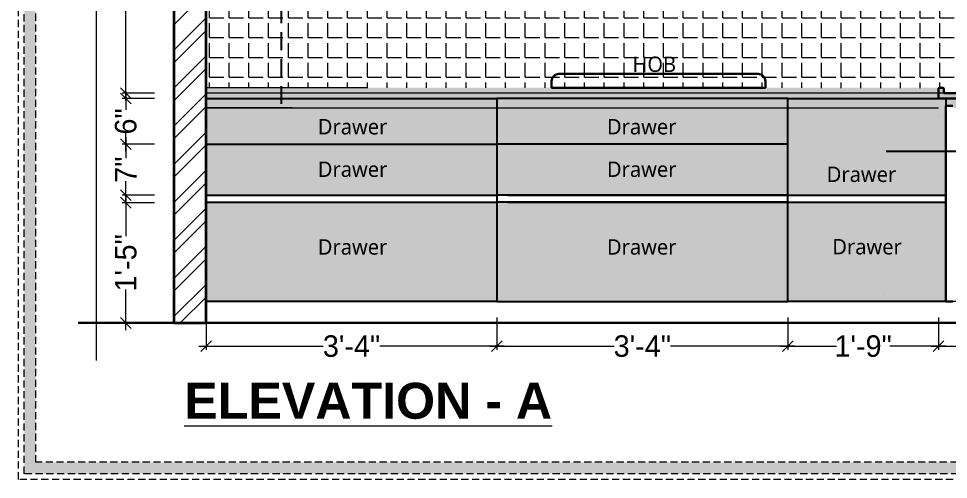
# Model space of a CAD drawing. Header units: millimetres. Extents: x 56222 to 3066687, y -650199 to -121287.
# Drawn here: x 140391.2 to 140520.7, y -184240 to -184175.8 of the extents above; entities that cross this region are included whole.
import ezdxf
from ezdxf import colors
from ezdxf.entities.mleader import LeaderData, LeaderLine
from ezdxf.math import Vec2, Vec3

# ---------------------------------------------------------------- set-up
doc = ezdxf.new("R2010")
doc.units = ezdxf.units.MM
doc.header["$MEASUREMENT"] = 0
doc.header["$PDMODE"] = 35
for name, pattern in [('DASHED', [0.75, 0.5, -0.25]), ('DASHED2', [0.375, 0.25, -0.125]), ('DASHEDX2', [1.5, 1, -0.5])]:
    doc.linetypes.add(name, pattern=pattern)
doc.layers.get('Defpoints').update_dxf_attribs({"color": 220})
doc.layers.add('AR HATCH-7', color=7, linetype='Continuous')
for name, color, linetype, lineweight in [('DIM.', 250, 'Continuous', 13), ('Dimension', 10, 'DASHEDX2', 20), ('ELEVATION', 250, 'Continuous', 9), ('FIRST FLOOR ( DW_RAIL )', 7, 'Continuous', 9), ('FURNITURE', 32, 'Continuous', 9), ('furniture dimensions', 1, 'DASHED', 0), ('SECTION ( SLAB PLine )', 104, 'Continuous', 30), ('Text', 7, 'Continuous', 15), ('wall', 7, 'Continuous', 30)]:
    doc.layers.add(name, color=color, linetype=linetype, lineweight=lineweight)
doc.layers.add('hatch', color=250, linetype='Continuous', lineweight=9, transparency=0.5)
doc.styles.add('century g', font='GOTHIC.TTF')
doc.styles.get("Standard").update_dxf_attribs({"font": 'arial.ttf', "height": 6})
doc.styles.add('style4', font='ARIALN.TTF')
doc.dimstyles.new('Archana', dxfattribs={"dimtxt": 2, "dimasz": 0.75, "dimexe": 0.5, "dimexo": 0.5, "dimgap": 0, "dimtad": 0, "dimzin": 0, "dimdsep": 46, "dimlunit": 4, "dimtxsty": 'century g', "dimblk": 'OBLIQUE', "dimcen": 0, "dimdle": 1, "dimclrd": 256, "dimclre": 256, "dimclrt": 256, "dimadec": 0, "dimazin": 0, "dimtfac": 1, "dimtofl": 0, "dimtmove": 1, "dimatfit": 3, "dimfxl": 1, "dimfxlon": 1, "dimtolj": 1, "dimtzin": 0, "dimlwd": -1, "dimlwe": -1, "dimarcsym": 0})

# ---------------------------------------------------------------- blocks, each defined once
blk = doc.blocks.new('_Oblique')
at = {"layer": 'wall', "color": 0, "lineweight": -2}
blk.add_line((-0.5, -0.5), (0.5, 0.5), dxfattribs=at)
blk = doc.blocks.new('*D387')
at = {"layer": 'Defpoints', "color": 0, "linetype": 'Continuous', "lineweight": 30, "transparency": 16777216}
for p in [(140417.3, -184215.24), (140457.8, -184215.24), (140457.8, -184221.48)]:
    blk.add_point(p, dxfattribs=at)
at = {"layer": 'furniture dimensions', "color": 5, "linetype": 'ByBlock', "transparency": 16777216}
blk.add_line((140417.3, -184217.48), (140417.3, -184221.98), dxfattribs=at)
at = {"layer": 'furniture dimensions', "color": 5, "linetype": 'Continuous', "transparency": 16777216}
for p, q in [((140457.8, -184217.48), (140457.8, -184221.98)), ((140416.3, -184221.48), (140433.61, -184221.48)), ((140458.8, -184221.48), (140441.49, -184221.48))]:
    blk.add_line(p, q, dxfattribs=at)
at = {"layer": 'furniture dimensions', "color": 5, "linetype": 'Continuous', "transparency": 16777216, "xscale": 1.5, "yscale": 1.5, "zscale": 1.5, "rotation": 180}
blk.add_blockref('_Oblique', (140417.3, -184221.48), dxfattribs=at)
at = {"layer": 'furniture dimensions', "color": 5, "linetype": 'Continuous', "transparency": 16777216, "xscale": 1.5, "yscale": 1.5, "zscale": 1.5}
blk.add_blockref('_Oblique', (140457.8, -184221.48), dxfattribs=at)
at = {"layer": 'furniture dimensions', "linetype": 'Continuous', "lineweight": 0, "transparency": 16777216, "insert": (140437.55, -184221.48), "char_height": 3, "attachment_point": 5, "style": 'century g'}
blk.add_mtext('\\A1;3\'-4"', dxfattribs=at)
blk = doc.blocks.new('*D388')
at = {"layer": 'Defpoints', "color": 0, "linetype": 'Continuous', "lineweight": 30, "transparency": 16777216}
for p in [(140457.8, -184215.24), (140498.3, -184215.24), (140498.3, -184221.48)]:
    blk.add_point(p, dxfattribs=at)
at = {"layer": 'furniture dimensions', "color": 5, "linetype": 'ByBlock', "transparency": 16777216}
blk.add_line((140457.8, -184217.48), (140457.8, -184221.98), dxfattribs=at)
at = {"layer": 'furniture dimensions', "color": 5, "linetype": 'Continuous', "transparency": 16777216}
for p, q in [((140498.3, -184217.48), (140498.3, -184221.98)), ((140456.8, -184221.48), (140474.11, -184221.48)), ((140499.3, -184221.48), (140481.99, -184221.48))]:
    blk.add_line(p, q, dxfattribs=at)
at = {"layer": 'furniture dimensions', "color": 5, "linetype": 'Continuous', "transparency": 16777216, "xscale": 1.5, "yscale": 1.5, "zscale": 1.5, "rotation": 180}
blk.add_blockref('_Oblique', (140457.8, -184221.48), dxfattribs=at)
at = {"layer": 'furniture dimensions', "color": 5, "linetype": 'Continuous', "transparency": 16777216, "xscale": 1.5, "yscale": 1.5, "zscale": 1.5}
blk.add_blockref('_Oblique', (140498.3, -184221.48), dxfattribs=at)
at = {"layer": 'furniture dimensions', "linetype": 'Continuous', "lineweight": 0, "transparency": 16777216, "insert": (140478.05, -184221.48), "char_height": 3, "attachment_point": 5, "style": 'century g'}
blk.add_mtext('\\A1;3\'-4"', dxfattribs=at)
blk = doc.blocks.new('*D389')
at = {"layer": 'Defpoints', "color": 0, "linetype": 'Continuous', "lineweight": 30, "transparency": 16777216}
for p in [(140498.3, -184215.24), (140519.3, -184215.24), (140519.3, -184221.48)]:
    blk.add_point(p, dxfattribs=at)
at = {"layer": 'furniture dimensions', "color": 5, "linetype": 'ByBlock', "transparency": 16777216}
blk.add_line((140498.3, -184217.48), (140498.3, -184221.98), dxfattribs=at)
at = {"layer": 'furniture dimensions', "color": 5, "linetype": 'Continuous', "transparency": 16777216}
for p, q in [((140519.3, -184217.48), (140519.3, -184221.98)), ((140497.3, -184221.48), (140505.08, -184221.48)), ((140520.3, -184221.48), (140512.52, -184221.48))]:
    blk.add_line(p, q, dxfattribs=at)
at = {"layer": 'furniture dimensions', "color": 5, "linetype": 'Continuous', "transparency": 16777216, "xscale": 1.5, "yscale": 1.5, "zscale": 1.5, "rotation": 180}
blk.add_blockref('_Oblique', (140498.3, -184221.48), dxfattribs=at)
at = {"layer": 'furniture dimensions', "color": 5, "linetype": 'Continuous', "transparency": 16777216, "xscale": 1.5, "yscale": 1.5, "zscale": 1.5}
blk.add_blockref('_Oblique', (140519.3, -184221.48), dxfattribs=at)
at = {"layer": 'furniture dimensions', "linetype": 'Continuous', "lineweight": 0, "transparency": 16777216, "insert": (140508.8, -184221.48), "char_height": 3, "attachment_point": 5, "style": 'century g'}
blk.add_mtext('\\A1;1\'-9"', dxfattribs=at)
blk = doc.blocks.new('*D390')
at = {"layer": 'Defpoints', "color": 0, "linetype": 'Continuous', "lineweight": 30, "transparency": 16777216}
for p in [(140519.3, -184215.24), (140546.3, -184218.24), (140546.3, -184221.48)]:
    blk.add_point(p, dxfattribs=at)
at = {"layer": 'furniture dimensions', "color": 5, "linetype": 'ByBlock', "transparency": 16777216}
blk.add_line((140519.3, -184217.48), (140519.3, -184221.98), dxfattribs=at)
at = {"layer": 'furniture dimensions', "color": 5, "linetype": 'Continuous', "transparency": 16777216}
for p, q in [((140546.3, -184218.74), (140546.3, -184221.98)), ((140518.3, -184221.48), (140528.85, -184221.48)), ((140547.3, -184221.48), (140536.76, -184221.48))]:
    blk.add_line(p, q, dxfattribs=at)
at = {"layer": 'furniture dimensions', "color": 5, "linetype": 'Continuous', "transparency": 16777216, "xscale": 1.5, "yscale": 1.5, "zscale": 1.5, "rotation": 180}
blk.add_blockref('_Oblique', (140519.3, -184221.48), dxfattribs=at)
at = {"layer": 'furniture dimensions', "color": 5, "linetype": 'Continuous', "transparency": 16777216, "xscale": 1.5, "yscale": 1.5, "zscale": 1.5}
blk.add_blockref('_Oblique', (140546.3, -184221.48), dxfattribs=at)
at = {"layer": 'furniture dimensions', "linetype": 'Continuous', "lineweight": 0, "transparency": 16777216, "insert": (140532.8, -184221.48), "char_height": 3, "attachment_point": 5, "style": 'century g'}
blk.add_mtext('\\A1;2\'-3"', dxfattribs=at)
blk = doc.blocks.new('*D391')
at = {"layer": 'Defpoints', "color": 0, "linetype": 'Continuous', "lineweight": 30, "transparency": 16777216}
for p in [(140406.11, -184201.49), (140417.3, -184201.49), (140409.88, -184218.24)]:
    blk.add_point(p, dxfattribs=at)
at = {"layer": 'furniture dimensions', "color": 5, "linetype": 'Continuous', "transparency": 16777216}
for p, q in [((140406.11, -184200.49), (140406.11, -184206.15)), ((140410.11, -184201.49), (140405.61, -184201.49)), ((140406.11, -184219.24), (140406.11, -184213.59))]:
    blk.add_line(p, q, dxfattribs=at)
at = {"layer": 'furniture dimensions', "color": 5, "linetype": 'ByBlock', "transparency": 16777216}
blk.add_line((140409.38, -184218.24), (140405.61, -184218.24), dxfattribs=at)
at = {"layer": 'furniture dimensions', "color": 5, "linetype": 'Continuous', "transparency": 16777216, "xscale": 1.5, "yscale": 1.5, "zscale": 1.5}
for p, rotation in [((140406.11, -184201.49), 90), ((140406.11, -184218.24), 270)]:
    blk.add_blockref('_Oblique', p, dxfattribs=dict(at, rotation=rotation))
at = {"layer": 'furniture dimensions', "linetype": 'Continuous', "lineweight": 0, "transparency": 16777216, "insert": (140406.11, -184209.87), "char_height": 3, "attachment_point": 5, "rotation": 90, "style": 'century g'}
blk.add_mtext('\\A1;1\'-5"', dxfattribs=at)
blk = doc.blocks.new('*D392')
at = {"layer": 'Defpoints', "color": 0, "linetype": 'Continuous', "lineweight": 30, "transparency": 16777216}
for p in [(140406.11, -184154.24), (140414.38, -184154.24), (140417.3, -184186.24)]:
    blk.add_point(p, dxfattribs=at)
at = {"layer": 'furniture dimensions', "color": 5, "linetype": 'Continuous', "transparency": 16777216}
for p, q in [((140410.11, -184154.24), (140405.61, -184154.24)), ((140406.11, -184153.24), (140406.11, -184166.29)), ((140406.11, -184187.24), (140406.11, -184174.2))]:
    blk.add_line(p, q, dxfattribs=at)
at = {"layer": 'furniture dimensions', "color": 5, "linetype": 'ByBlock', "transparency": 16777216}
blk.add_line((140410.11, -184186.24), (140405.61, -184186.24), dxfattribs=at)
at = {"layer": 'furniture dimensions', "color": 5, "linetype": 'Continuous', "transparency": 16777216, "xscale": 1.5, "yscale": 1.5, "zscale": 1.5}
for p, rotation in [((140406.11, -184154.24), 90), ((140406.11, -184186.24), 270)]:
    blk.add_blockref('_Oblique', p, dxfattribs=dict(at, rotation=rotation))
at = {"layer": 'furniture dimensions', "linetype": 'Continuous', "lineweight": 0, "transparency": 16777216, "insert": (140406.11, -184170.24), "char_height": 3, "attachment_point": 5, "rotation": 90, "style": 'century g'}
blk.add_mtext('\\A1;2\'-8"', dxfattribs=at)
blk = doc.blocks.new('*D449')
at = {"layer": 'Defpoints', "color": 0, "linetype": 'Continuous', "lineweight": 30, "transparency": 16777216}
for p in [(140406.11, -184193.35), (140417.3, -184193.35), (140417.3, -184200.43)]:
    blk.add_point(p, dxfattribs=at)
at = {"layer": 'furniture dimensions', "color": 5, "linetype": 'Continuous', "transparency": 16777216}
for p, q in [((140406.11, -184192.35), (140406.11, -184195.29)), ((140410.11, -184193.35), (140405.61, -184193.35)), ((140406.11, -184201.43), (140406.11, -184198.5))]:
    blk.add_line(p, q, dxfattribs=at)
at = {"layer": 'furniture dimensions', "color": 5, "linetype": 'ByBlock', "transparency": 16777216}
blk.add_line((140410.11, -184200.43), (140405.61, -184200.43), dxfattribs=at)
at = {"layer": 'furniture dimensions', "color": 5, "linetype": 'Continuous', "transparency": 16777216, "xscale": 1.5, "yscale": 1.5, "zscale": 1.5}
for p, rotation in [((140406.11, -184193.35), 90), ((140406.11, -184200.43), 270)]:
    blk.add_blockref('_Oblique', p, dxfattribs=dict(at, rotation=rotation))
at = {"layer": 'furniture dimensions', "linetype": 'Continuous', "lineweight": 0, "transparency": 16777216, "insert": (140406.11, -184196.89), "char_height": 3, "attachment_point": 5, "rotation": 90, "style": 'century g'}
blk.add_mtext('\\A1;7"', dxfattribs=at)
blk = doc.blocks.new('*D450')
at = {"layer": 'Defpoints', "color": 0, "linetype": 'Continuous', "lineweight": 30, "transparency": 16777216}
for p in [(140406.11, -184186.99), (140417.3, -184186.99), (140417.3, -184193.35)]:
    blk.add_point(p, dxfattribs=at)
at = {"layer": 'furniture dimensions', "color": 5, "linetype": 'Continuous', "transparency": 16777216}
for p, q in [((140406.11, -184185.99), (140406.11, -184188.56)), ((140410.11, -184186.99), (140405.61, -184186.99)), ((140406.11, -184194.35), (140406.11, -184191.79))]:
    blk.add_line(p, q, dxfattribs=at)
at = {"layer": 'furniture dimensions', "color": 5, "linetype": 'ByBlock', "transparency": 16777216}
blk.add_line((140410.11, -184193.35), (140405.61, -184193.35), dxfattribs=at)
at = {"layer": 'furniture dimensions', "color": 5, "linetype": 'Continuous', "transparency": 16777216, "xscale": 1.5, "yscale": 1.5, "zscale": 1.5}
for p, rotation in [((140406.11, -184186.99), 90), ((140406.11, -184193.35), 270)]:
    blk.add_blockref('_Oblique', p, dxfattribs=dict(at, rotation=rotation))
at = {"layer": 'furniture dimensions', "linetype": 'Continuous', "lineweight": 0, "transparency": 16777216, "insert": (140406.11, -184190.17), "char_height": 3, "attachment_point": 5, "rotation": 90, "style": 'century g'}
blk.add_mtext('\\A1;6"', dxfattribs=at)

msp = doc.modelspace()

# ---------------------------------------------------------------- hatches: boundary and pattern name
at = {"layer": 'AR HATCH-7', "lineweight": 18, "true_color": 0x939598, "transparency": 33554687}
h = msp.add_hatch(dxfattribs=at)
h.set_pattern_fill('ANSI32', color=252, scale=10)
h.set_pattern_definition([(45, (1929.608, 0), (-2.65165043, 2.65165043), []), (45, (1931.3758, 0), (-2.65165043, 2.65165043), [])])
h.paths.add_polyline_path([(140417.3, -184154.242), (140412.8, -184154.242), (140412.8, -184218.242), (140417.3, -184218.242)])
at = {"layer": 'Dimension', "true_color": 0xd39e00}
h = msp.add_hatch(color=42, dxfattribs=at)
h.paths.add_polyline_path([(140391.975, -184239.237), (140618.043, -184239.237), (140618.043, -184080.113), (140391.975, -184080.113)])
h.paths.add_polyline_path([(140393.561, -184237.651), (140616.457, -184237.651), (140616.457, -184081.7), (140393.561, -184081.7)], flags=16)
at = {"layer": 'FURNITURE', "lineweight": 18, "true_color": 0xc7c8ca, "transparency": 33554687}
h = msp.add_hatch(dxfattribs=at)
h.set_pattern_fill('ANGLE', color=9, scale=10)
h.set_pattern_definition([(0, (0, 0), (0, 2.75), [2, -0.75]), (90, (0, 0), (-2.75, 2e-16), [2, -0.75])])
h.paths.add_polyline_path([(140546.3, -184169.611), (140521.387, -184169.611), (140517.8, -184167.909), (140517.8, -184174.242), (140445.8, -184174.242), (140445.8, -184160.242), (140433.896, -184160.242), (140427.8, -184160.242), (140427.8, -184185.508), (140457.8, -184185.48), (140457.8, -184185.48), (140498.3, -184185.507), (140520.015, -184185.553), (140546.3, -184186.237)])
h.paths.add_polyline_path([(140546.3, -184160.242), (140540.301, -184160.242), (140540.301, -184169.611), (140546.3, -184169.611)])
h.paths.add_polyline_path([(140540.301, -184160.242), (140529.757, -184160.242), (140517.8, -184160.242), (140517.8, -184167.909), (140521.387, -184169.611), (140540.301, -184169.611)], flags=17)
h.paths.add_polyline_path([(140427.8, -184160.242), (140417.3, -184160.242), (140417.3, -184185.492), (140427.8, -184185.492)])
at = {"layer": 'FURNITURE', "lineweight": 0, "true_color": 0x636466, "transparency": 33554687}
h = msp.add_hatch(color=251, dxfattribs=at)
h.dxf.hatch_style = 1
h.paths.add_polyline_path([(140520.023, -184185.492), (140520.023, -184185.492), (140520.023, -184186.242), (140520.023, -184186.242)])
h.paths.add_polyline_path([(140520.023, -184185.492), (140417.301, -184185.492), (140417.301, -184186.242), (140520.023, -184186.242)])
at = {"layer": 'FURNITURE', "lineweight": 0, "true_color": 0x939598, "transparency": 33554687}
h = msp.add_hatch(color=252, dxfattribs=at)
h.dxf.hatch_style = 1
h.paths.add_polyline_path([(140546.301, -184186.242), (140521.052, -184186.242), (140521.052, -184186.991), (140546.301, -184186.991)])
h.paths.add_polyline_path([(140521.052, -184186.242), (140417.301, -184186.242), (140417.301, -184186.991), (140521.052, -184186.991)])
at = {"layer": 'FURNITURE', "lineweight": 0, "true_color": 0x000000, "transparency": 33554687}
h = msp.add_hatch(color=18, dxfattribs=at)
h.dxf.hatch_style = 1
edge = h.paths.add_edge_path()
edge.add_line((140522.052, -184186.991), (140522.052, -184186.99))
edge.add_line((140522.052, -184186.99), (140417.301, -184186.991))
edge.add_line((140417.301, -184186.991), (140417.301, -184188.279))
edge.add_line((140417.301, -184188.279), (140520.302, -184188.278))
edge.add_line((140520.302, -184188.278), (140520.302, -184187.991))
edge.add_line((140520.302, -184187.991), (140521.301, -184187.991))
edge.add_line((140521.301, -184187.991), (140521.301, -184188.278))
edge.add_line((140521.301, -184188.278), (140521.921, -184188.278))
edge.add_arc((140521.852, -184188.091), 0.2, 290.20201, 360)
edge.add_line((140522.052, -184188.091), (140522.052, -184186.991))
at = {"layer": 'FURNITURE', "lineweight": 30, "true_color": 0xc8a668, "transparency": 33554559}
h = msp.add_hatch(color=43, dxfattribs=at)
h.dxf.hatch_style = 1
h.paths.add_polyline_path([(140498.3, -184201.43), (140498.3, -184215.239), (140519.303, -184215.238), (140520.301, -184215.239), (140520.301, -184214.242), (140520.301, -184201.43)])
h.paths.add_polyline_path([(140520.301, -184186.992), (140520.023, -184186.992), (140519.301, -184186.992), (140498.3, -184186.991), (140498.3, -184200.43), (140520.301, -184200.43)])
h = msp.add_hatch(color=43, dxfattribs=at)
h.dxf.hatch_style = 1
h.paths.add_polyline_path([(140457.8, -184201.43), (140417.301, -184201.43), (140417.301, -184215.24), (140457.8, -184215.24)])
h.paths.add_polyline_path([(140457.8, -184193.355), (140417.301, -184193.355), (140417.301, -184200.43), (140457.8, -184200.43)])
h.paths.add_polyline_path([(140457.8, -184188.279), (140417.301, -184188.279), (140417.301, -184193.355), (140457.8, -184193.355)])
h.paths.add_polyline_path([(140498.3, -184188.279), (140457.8, -184188.279), (140457.8, -184193.355), (140498.3, -184193.355)])
h.paths.add_polyline_path([(140498.3, -184193.355), (140457.8, -184193.355), (140457.8, -184200.43), (140498.3, -184200.43)])
h = msp.add_hatch(color=43, dxfattribs=at)
h.dxf.hatch_style = 1
h.paths.add_polyline_path([(140498.298, -184201.427), (140457.798, -184201.427), (140457.798, -184215.239), (140498.298, -184215.239)])

# ---------------------------------------------------------------- linework, layer by layer
at = {"layer": 'Dimension', "color": 42, "true_color": 0xd39e00, "elevation": 0.119}
for points in [[(140391.181, -184079.32), (140618.837, -184079.32), (140618.837, -184240.031), (140391.181, -184240.031)], [(140391.975, -184080.113), (140618.043, -184080.113), (140618.043, -184239.237), (140391.975, -184239.237)], [(140393.561, -184081.7), (140616.457, -184081.7), (140616.457, -184237.651), (140393.561, -184237.651)]]:
    msp.add_lwpolyline(points, close=True, dxfattribs=at)
at = {"layer": 'ELEVATION', "lineweight": 30}
msp.add_lwpolyline([(140465.411, -184185.492), (140465.411, -184184.555, -0.4142136), (140466.411, -184183.555), (140494.19, -184183.555, -0.4142136), (140495.19, -184184.555), (140495.19, -184185.492)], format="xyb", close=True, dxfattribs=at)
at = {"layer": 'FIRST FLOOR ( DW_RAIL )', "lineweight": 0}
msp.add_line((140522.293, -184215.242), (140519.301, -184215.242), dxfattribs=at)
at = {"layer": 'FURNITURE', "color": 9, "linetype": 'DASHED2', "lineweight": 25, "ltscale": 10, "true_color": 0xc7c8ca}
msp.add_line((140427.8, -184187.741), (140427.8, -184091.242), dxfattribs=at)
at = {"layer": 'FURNITURE', "lineweight": 0}
for p, q in [((140439.801, -184185.492), (140417.301, -184185.492)), ((140546.301, -184186.242), (140417.301, -184186.242)), ((140519.301, -184186.242), (140519.301, -184186.242)), ((140417.301, -184188.279), (140417.301, -184186.991)), ((140417.301, -184215.242), (140417.301, -184187.741)), ((140429.304, -184188.278), (140417.301, -184188.279)), ((140417.301, -184188.279), (140519.301, -184188.279)), ((140519.301, -184189.279), (140519.301, -184189.279)), ((140417.301, -184215.242), (140520.302, -184215.242)), ((140511.611, -184214.242), (140511.613, -184214.242))]:
    msp.add_line(p, q, dxfattribs=at)
at = {"layer": 'FURNITURE', "lineweight": 30, "ltscale": 0.4}
for p, q in [((140519.923, -184185.492), (140519.4, -184185.492)), ((140520.023, -184186.242), (140546.3, -184186.233)), ((140520.023, -184186.992), (140546.301, -184186.991)), ((140520.301, -184215.242), (140520.302, -184187.992)), ((140521.301, -184187.992), (140520.301, -184187.992)), ((140520.301, -184215.242), (140521.301, -184215.242))]:
    msp.add_line(p, q, dxfattribs=at)
at = {"layer": 'FURNITURE', "color": 0, "lineweight": 0}
msp.add_line((140417.301, -184186.991), (140546.301, -184186.991), dxfattribs=at)
at = {"layer": 'FURNITURE', "lineweight": -3}
for p in [(140417.301, -184193.355), (140498.3, -184193.355)]:
    msp.add_line(p, (140457.8, -184193.355), dxfattribs=at)
at = {"layer": 'FURNITURE', "lineweight": 25}
for p, q in [((140417.301, -184200.43), (140457.8, -184200.43)), ((140498.3, -184200.43), (140457.8, -184200.43)), ((140459.301, -184200.43), (140520.301, -184200.43)), ((140417.301, -184201.43), (140457.8, -184201.43)), ((140498.3, -184201.43), (140457.8, -184201.43)), ((140459.301, -184201.43), (140520.301, -184201.43))]:
    msp.add_line(p, q, dxfattribs=at)
at = {"layer": 'FURNITURE', "lineweight": 30, "ltscale": 0.4}
msp.add_lwpolyline([(140520.023, -184186.242), (140520.023, -184185.592, 0.4142136), (140519.923, -184185.492), (140519.401, -184185.492, 0.4142136), (140519.301, -184185.592), (140519.301, -184186.992), (140520.023, -184186.992)], format="xyb", dxfattribs=at)
at = {"layer": 'FURNITURE', "lineweight": 25}
for points in [[(140417.301, -184186.991), (140457.8, -184186.991), (140457.8, -184215.24), (140417.301, -184215.24)], [(140498.3, -184186.991), (140457.8, -184186.991), (140457.8, -184215.24), (140498.3, -184215.24)], [(140498.3, -184186.991), (140520.301, -184186.991), (140520.301, -184215.242), (140498.3, -184215.242)]]:
    msp.add_lwpolyline(points, close=True, dxfattribs=at)
at = {"layer": 'FURNITURE', "lineweight": 30, "ltscale": 0.4}
msp.add_lwpolyline([(140520.301, -184214.242), (140520.301, -184214.242), (140520.301, -184215.242)], dxfattribs=at)
at = {"layer": 'furniture dimensions', "lineweight": 0}
for p, q in [((140429.3, -184215.242), (140457.8, -184215.24)), ((140459.301, -184215.24), (140519.303, -184215.238))]:
    msp.add_line(p, q, dxfattribs=at)
at = {"layer": 'hatch', "lineweight": 35, "transparency": 33554687}
msp.add_lwpolyline([(140412.8, -184154.242), (140412.8, -184218.242), (140417.3, -184218.242), (140417.3, -184154.242)], dxfattribs=at)
at = {"layer": 'SECTION ( SLAB PLine )', "color": 1}
msp.add_line((140558.82, -184218.242), (140399.479, -184218.242), dxfattribs=at)
at = {"layer": 'Text', "color": 251, "linetype": 'Continuous', "lineweight": 0, "true_color": 0x636466}
msp.add_lwpolyline([(140401.998, -184083.295), (140401.998, -184152.48), (140400.737, -184153.261), (140403.171, -184153.511), (140401.998, -184154.348), (140401.998, -184223.477)], dxfattribs=at)

# ---------------------------------------------------------------- texts
at = {"layer": 'DIM.', "color": 1, "insert": (140414.263, -184226.577), "char_height": 5, "attachment_point": 1}
msp.add_mtext_dynamic_manual_height_columns('{\\fArial|b1|i0|c0|p34;\\LELEVATION - A}', width=111.55884, gutter_width=1, heights=[0], dxfattribs=at)
at = {"layer": 'Text', "ltscale": 20, "char_height": 2.14365, "width": 39.27782, "attachment_point": 1}
for s, insert in [('{\\fMalgun Gothic|b0|i0|c0|p34;\\C1;HOB}', (140476.681, -184181.137)), ('{\\fMalgun Gothic|b0|i0|c0|p34;\\C1;Drawer}', (140432.857, -184189.836)), ('{\\fMalgun Gothic|b0|i0|c0|p34;\\C1;Drawer}', (140473.128, -184189.836)), ('{\\fMalgun Gothic|b0|i0|c0|p34;\\C1;Drawer}', (140432.857, -184195.76)), ('{\\fMalgun Gothic|b0|i0|c0|p34;\\C1;Drawer}', (140473.128, -184195.76)), ('{\\fMalgun Gothic|b0|i0|c0|p34;\\C1;Drawer}', (140503.733, -184196.465)), ('{\\fMalgun Gothic|b0|i0|c0|p34;\\C1;Drawer}', (140432.857, -184206.584)), ('{\\fMalgun Gothic|b0|i0|c0|p34;\\C1;Drawer}', (140473.128, -184206.584)), ('{\\fMalgun Gothic|b0|i0|c0|p34;\\C1;Drawer}', (140504.51, -184206.553))]:
    msp.add_mtext(s, dxfattribs=dict(at, insert=insert))

# ---------------------------------------------------------------- dimensions: what is measured, and where the dimension line sits
at = {"layer": 'furniture dimensions', "color": 5, "linetype": 'Continuous', "lineweight": 0}
for base, p1, p2, picture, middle in [((140406.115, -184154.242), (140417.301, -184186.242), (140414.378, -184154.242), '*D392', (140406.115, -184170.242)), ((140406.115, -184186.991), (140417.3, -184193.355), (140417.301, -184186.991), '*D450', (140406.115, -184190.173)), ((140406.115, -184193.355), (140417.301, -184200.43), (140417.3, -184193.355), '*D449', (140406.115, -184196.893)), ((140406.115, -184201.491), (140409.878, -184218.242), (140417.301, -184201.491), '*D391', (140406.115, -184209.866))]:
    dim = msp.add_linear_dim(base=base, p1=p1, p2=p2, angle=90, dimstyle='Archana', override={"dimtxt": 3, "dimasz": 1.5, "dimdec": 0, "dimclrd": 5, "dimclre": 5, "dimfxl": 4}, dxfattribs=at)
    dim.commit()
    dim.dimension.update_dxf_attribs({"geometry": picture, "text_midpoint": middle})
for base, p1, p2, picture, middle in [((140457.800439956, -184221.477115041), (140417.300439958, -184215.241750619), (140457.800439956, -184215.24042438), '*D387', (140437.550439957, -184221.477115041)), ((140498.3003, -184221.4771), (140457.8004, -184215.2404), (140498.3003, -184215.2387), '*D388', (140478.0504, -184221.4771)), ((140519.301, -184221.477), (140498.3, -184215.239), (140519.301, -184215.243), '*D389', (140508.8, -184221.477)), ((140546.3, -184221.477), (140519.301, -184215.243), (140546.3, -184218.242), '*D390', (140532.801, -184221.477))]:
    dim = msp.add_linear_dim(base=base, p1=p1, p2=p2, dimstyle='Archana', override={"dimtxt": 3, "dimasz": 1.5, "dimdec": 0, "dimclrd": 5, "dimclre": 5, "dimfxl": 4}, dxfattribs=at)
    dim.commit()
    dim.dimension.update_dxf_attribs({"geometry": picture, "text_midpoint": middle})

# ---------------------------------------------------------------- leaders
at = {"layer": 'Text', "color": 1, "lineweight": 0, "ltscale": 20}
ml = msp.add_multileader_mtext('Standard', dxfattribs=at)
ml.set_content('Acrylic/veneer/ \\PPU_Drawer\\Pfinished', color=1, style='style4')
ml.set_leader_properties()
ml.build(insert=Vec2(0, 0))
ml.multileader.update_dxf_attribs({"dogleg_length": 2.025, "arrow_head_size": 2})
ctx = ml.context
ctx.base_point, ctx.char_height, ctx.arrow_head_size, ctx.landing_gap_size, ctx.plane_origin = Vec3(140560.986, -184194.291), 3, 2, 0.4, Vec3(140493.951, -184194.291)
notes = []
notes.append((ctx, [(0, (1, 1, 0), (140558.961, -184194.291), (1, 0), 2.025, [(0, [(140510.024, -184194.291)], 0, [])])]))
ctx.mtext.insert = Vec3(140561.386, -184192.767)
for ctx, leaders in notes:
    for number, flags, end, landing, length, lines in leaders:
        leader = LeaderData()
        leader.index, (leader.has_last_leader_line, leader.has_dogleg_vector, leader.attachment_direction) = number, flags
        leader.last_leader_point, leader.dogleg_vector, leader.dogleg_length = Vec3(end), Vec3(landing), length
        for number, points, colour, breaks in lines:
            line = LeaderLine()
            line.index, line.vertices, line.color, line.breaks = number, Vec3.list(points), colors.encode_raw_color(colour), breaks
            leader.lines.append(line)
        ctx.leaders.append(leader)

doc.saveas('drawing.dxf')
